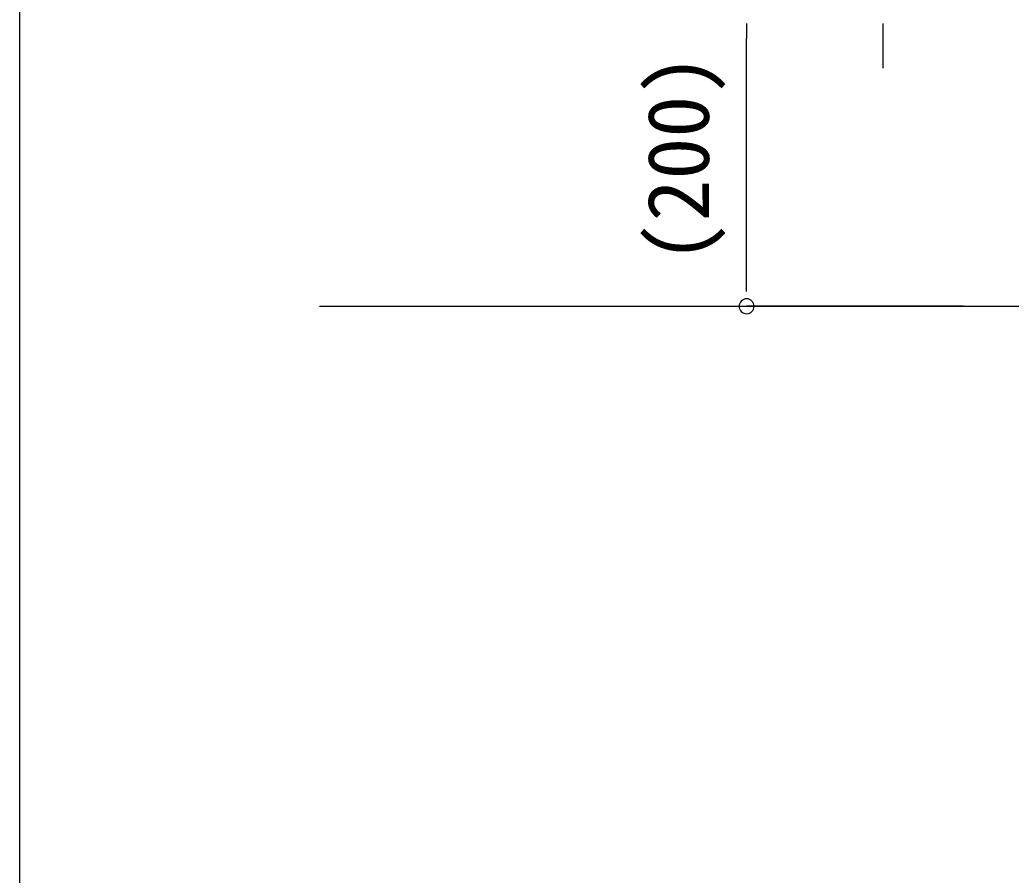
# Model space of a CAD drawing. Units: millimetres, scale not verified. Extents: x -4205 to 4205, y -2975 to 2975.
# Drawn here: x -3950 to -3284, y -2338 to -1763 of the extents above; entities that cross this region are included whole.
import ezdxf
from ezdxf.enums import TextEntityAlignment as Align

# ---------------------------------------------------------------- set-up
doc = ezdxf.new("R2010")
doc.units = ezdxf.units.MM
doc.header["$LTSCALE"] = 20
for name, color, linetype in [('0-0', 7, 'Continuous'), ('0-1', 3, 'Continuous'), ('0-2', 7, 'Continuous')]:
    doc.layers.add(name, color=color, linetype=linetype)
doc.styles.add('ＭＳ ゴシック', font='')
doc.styles.get('ＭＳ ゴシック').set_extended_font_data('MS Gothic')

msp = doc.modelspace()

# ---------------------------------------------------------------- linework, layer by layer
at = {"layer": '0-0'}
msp.add_line((-3748.82, -1955.6), (1291.45, -1955.6), dxfattribs=at)
msp.add_lwpolyline([(-3950, 2750), (3950, 2750), (3950, -2750), (-3950, -2750)], close=True, dxfattribs=at)
at = {"layer": '0-1'}
for p, q in [((-3461.96, -1935.6), (-3461.96, -1775.6)), ((-3370.38, -1775.6), (-3370.38, -1795.59)), ((-3316.25, -1955.6), (-3461.96, -1955.6))]:
    msp.add_line(p, q, dxfattribs=at)
at = {"layer": '0-2', "color": 3}
for p, q in [((-3461.96, -1765.6), (-3461.96, -1775.6)), ((-3370.38, -1765.6), (-3370.38, -1775.6)), ((-3461.96, -1945.6), (-3461.96, -1935.6))]:
    msp.add_line(p, q, dxfattribs=at)
at = {"layer": '0-2'}
msp.add_lwpolyline([(-3461.96, -1950.6), (-3462.93, -1950.69), (-3463.87, -1950.98), (-3464.73, -1951.44), (-3465.49, -1952.06), (-3466.11, -1952.82), (-3466.58, -1953.68), (-3466.86, -1954.62), (-3466.96, -1955.6), (-3466.86, -1956.57), (-3466.58, -1957.51), (-3466.11, -1958.37), (-3465.49, -1959.13), (-3464.73, -1959.75), (-3463.87, -1960.22), (-3462.93, -1960.5), (-3461.96, -1960.6), (-3460.98, -1960.5), (-3460.04, -1960.22), (-3459.18, -1959.75), (-3458.42, -1959.13), (-3457.8, -1958.37), (-3457.34, -1957.51), (-3457.05, -1956.57), (-3456.96, -1955.6), (-3457.05, -1954.62), (-3457.34, -1953.68), (-3457.8, -1952.82), (-3458.42, -1952.06), (-3459.18, -1951.44), (-3460.04, -1950.98), (-3460.98, -1950.69)], close=True, dxfattribs=at)

# ---------------------------------------------------------------- texts
at = {"layer": '0-1', "color": 7, "style": 'ＭＳ ゴシック'}
msp.add_text('(200)', height=41.38, rotation=90, dxfattribs=at).set_placement((-3474.83, -1926.72), align=Align.BOTTOM_LEFT)

doc.saveas('drawing.dxf')
